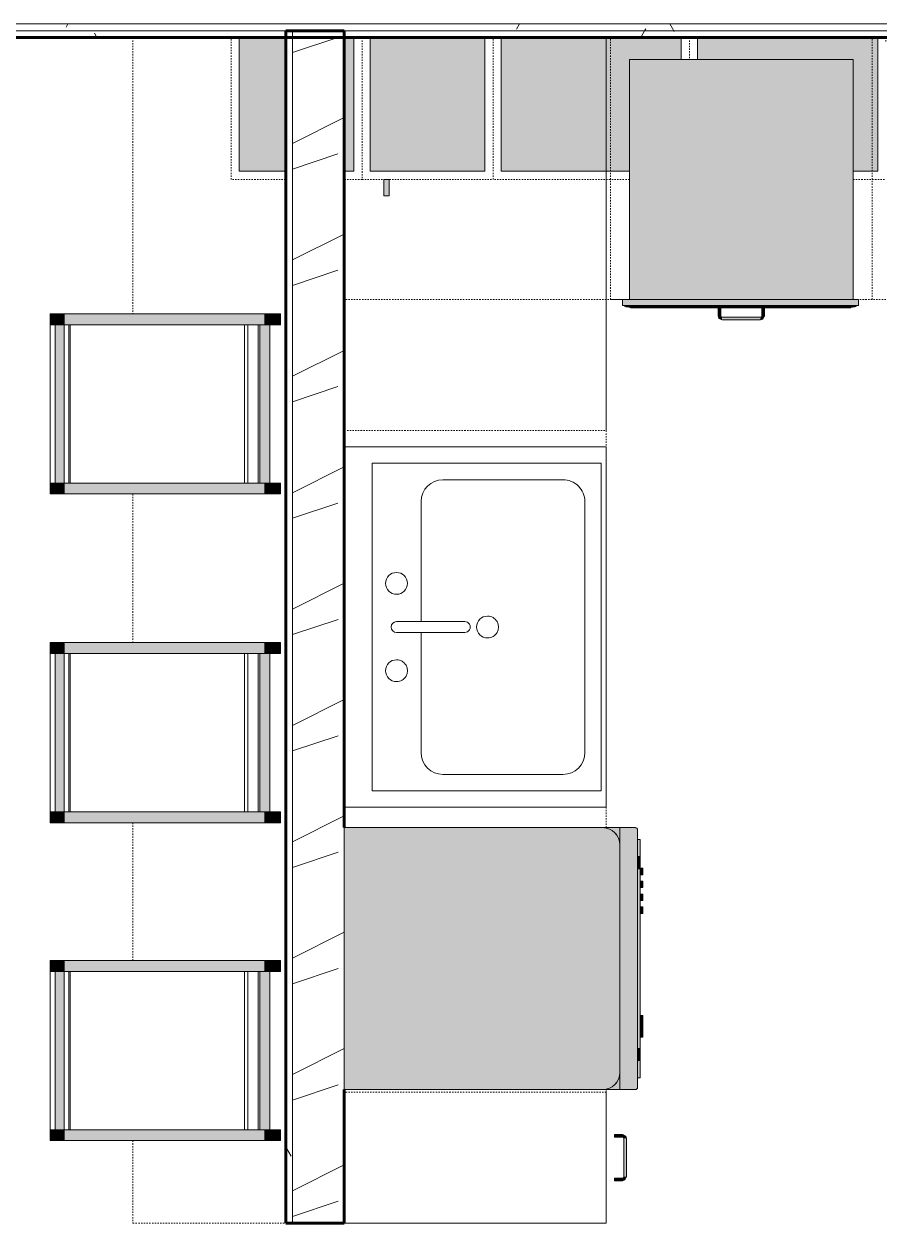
# Model space of a CAD drawing. Header units: inches. Extents: x -4169 to -1846, y 9706 to 12377.
# Drawn here: x -3634.9 to -3556.5, y 11014.6 to 11124.4 of the extents above; entities that cross this region are included whole.
import ezdxf

# ---------------------------------------------------------------- set-up
doc = ezdxf.new("R2010")
doc.units = ezdxf.units.IN
doc.header["$MEASUREMENT"] = 0
doc.linetypes.add('Dash', pattern=[0.25, 0.125, -0.125])
for name, color, linetype, lineweight in [('0-1', 7, 'Continuous', 5), ('0-2', 7, 'Continuous', 18), ('A-WALL', 113, 'Continuous', 18), ('A-WALL-3', 50, 'Continuous', 60), ('A-WALL-4', 7, 'Continuous', 18), ('A-WALL-PATT-1', 250, 'Continuous', 9), ('A-WALL-PATT-2', 253, 'Continuous', 9), ('A-WALL-PATT-4', 111, 'Continuous', 9), ('I-FURN-1', 250, 'Continuous', 9), ('I-FURN-2', 9, 'Continuous', 9), ('I-WALL-3', 2, 'Continuous', 60), ('P-SANR-FIXT-2', 250, 'Continuous', 9), ('Q-CASE', 31, 'Continuous', 9), ('Q-CASE-1', 9, 'Continuous', 9), ('Q-CASE-3', 250, 'Continuous', 9), ('Q-CASE-4', 250, 'Dash', 9), ('Q-CASE-HDLN-1', 250, 'Dash', 9), ('Q-CASE-HDLN-2', 31, 'Continuous', 9), ('Q-SPCQ-1', 250, 'Continuous', 9), ('Q-SPCQ-2', 55, 'Continuous', 9)]:
    doc.layers.add(name, color=color, linetype=linetype, lineweight=lineweight)
pattern_1 = [(0, (0, 0), (20.48, 5.12), [0.845, -14.515, 0.845, -14.515, -81.92]), (0, (0, 0), (20.48, 5.12), [-30.72, 0.845, -29.875, 0.845, -14.515, -35.84]), (0, (0, 0), (20.48, 5.12), [-76.8, 0.845, -9.395, 0.845, -24.755]), (120, (7.68, 2.56), (-14.67405, 15.1762003), [0.845, -14.515, 0.845, -14.515, -81.92]), (120, (7.68, 2.56), (-14.67405, 15.1762003), [-30.72, 0.845, -29.875, 0.845, -14.515, -35.84]), (120, (7.68, 2.56), (-14.67405, 15.1762003), [-76.8, 0.845, -9.395, 0.845, -24.755]), (240, (10.24, 12.8), (-5.80595, -20.2962003), [0.845, -14.515, 0.845, -14.515, -81.92]), (240, (10.24, 12.8), (-5.80595, -20.2962003), [-30.72, 0.845, -29.875, 0.845, -14.515, -35.84]), (240, (10.24, 12.8), (-5.80595, -20.2962003), [-76.8, 0.845, -9.395, 0.845, -24.755])]

# ---------------------------------------------------------------- blocks, each defined once
blk = doc.blocks.new('OD_CW_Countertop - OD_CW_Countertop-2487585-ENLARGED RCP - 2ND FLOOR PLAN')
at = {"layer": 'Q-CASE-HDLN-1'}
for p, q in [((8.29, 24), (0.74, 24)), ((0.74, 24), (0.74, 10)), ((37.41, 24), (24.79, 24)), ((67.53, 24), (53.91, 24)), ((109.34, 24), (84.03, 24)), ((0.74, 4.62), (0.74, -19.38)), ((0.74, -19.38), (12.96, -19.38)), ((36.96, -19.38), (109.34, -19.38))]:
    blk.add_line(p, q, dxfattribs=at)
blk = doc.blocks.new('OD_CW_Countertop - OD_CW_Countertop-2386725-ENLARGED RCP - 2ND FLOOR PLAN')
at = {"layer": 'Q-CASE-HDLN-1'}
for p, q in [((0.74, -24), (0.74, 0)), ((0.74, 0), (14.74, 0)), ((44.74, 0), (47.24, 0)), ((68.86, 0), (70.36, 0)), ((70.36, 0), (70.36, -24))]:
    blk.add_line(p, q, dxfattribs=at)
blk = doc.blocks.new('Sink Kitchen-Single - 30_ x 21_-366345-ENLARGED RCP - 2ND FLOOR PLAN')
at = {"layer": 'P-SANR-FIXT-2'}
for p, q in [((15.62, 10.59), (-14.38, 10.59)), ((-14.38, 10.59), (-14.38, -10.41)), ((15.62, -10.41), (15.62, 10.59)), ((0.12, 8.34), (0.12, 2.09)), ((1.12, 8.34), (1.12, 2.09)), ((0.12, 6.09), (-10.88, 6.09)), ((12.12, 6.09), (1.12, 6.09)), ((-12.88, 4.09), (-12.88, -6.91)), ((14.12, -6.91), (14.12, 4.09)), ((-10.88, -8.91), (12.12, -8.91)), ((-14.38, -10.41), (15.62, -10.41))]:
    blk.add_line(p, q, dxfattribs=at)
for centre, radius, start, end in [((-3.38, 8.34), 1, 360, 180), ((0.62, 8.34), 0.5, 360, 180), ((4.62, 8.34), 1, 360, 180), ((-3.38, 8.34), 1, 180, 0), ((4.62, 8.34), 1, 180, 360), ((-10.88, 4.09), 2, 90, 180), ((12.12, 4.09), 2, 360, 90), ((0.62, 2.09), 0.5, 180, 0), ((0.62, 0), 1, 360, 180), ((0.62, 0), 1, 180, 0), ((-10.88, -6.91), 2, 180, 270), ((12.12, -6.91), 2, 270, 0)]:
    blk.add_arc(centre, radius, start, end, dxfattribs=at)
blk = doc.blocks.new('Dishwasher_15404 - 34_ counter-547918-ENLARGED RCP - 2ND FLOOR PLAN')
at = {"layer": 'Q-SPCQ-2'}
for points in [[(0, 0), (23.68, 0), (24.08, 0.05), (24.46, 0.21), (24.83, 0.52), (25.04, 0.79), (25.2, 1.17), (25.25, 1.57), (25.25, 22.43), (25.17, 22.9), (24.98, 23.29), (24.74, 23.58), (24.46, 23.79), (24.08, 23.95), (23.68, 24), (0, 24), (0, 6.54)], [(25.25, 0), (26.73, 0.01), (26.82, 0.06), (26.87, 0.2), (26.85, 23.86), (26.82, 23.94), (26.68, 24), (25.25, 24), (25.25, 0.42)], [(27.12, 21.39), (27.12, 22.91), (26.87, 22.91), (26.87, 21.39)], [(26.87, 20.19), (27.12, 20.19), (27.12, 21.39), (26.87, 21.39), (26.87, 20.22)], [(27.12, 3.81), (27.12, 20.19), (26.87, 20.19), (26.87, 3.81)], [(27.12, 19.69), (27.37, 19.69), (27.37, 20.28), (27.12, 20.28), (27.12, 20.19)], [(27.37, 18.51), (27.37, 19.1), (27.12, 19.1), (27.12, 18.51)], [(27.37, 17.33), (27.37, 17.92), (27.12, 17.92), (27.12, 17.33)], [(27.37, 16.15), (27.37, 16.74), (27.12, 16.74), (27.12, 16.15)], [(27.37, 5.81), (27.37, 6.79), (27.12, 6.79), (27.12, 5.81)], [(27.37, 4.82), (27.37, 5.81), (27.12, 5.81), (27.12, 4.82)], [(26.87, 2.61), (27.12, 2.61), (27.12, 3.81), (26.87, 3.81), (26.87, 2.63)], [(27.12, 1.09), (27.12, 2.61), (26.87, 2.61), (26.87, 1.09)]]:
    blk.add_hatch(color=256, dxfattribs=at).paths.add_polyline_path(points, flags=0)
h = blk.add_hatch(color=256, dxfattribs=at)
h.paths.add_polyline_path([(24.74, 0), (25.25, 0), (25.25, 1.57), (25.2, 1.17), (24.96, 0.67), (24.74, 0.42), (24.46, 0.21), (24.08, 0.05), (23.68, 0), (24.57, 0)], flags=0)
h.paths.add_polyline_path([(25.25, 22.43), (25.25, 24), (23.68, 24), (24.08, 23.95), (24.46, 23.79), (24.83, 23.48), (25.04, 23.21), (25.22, 22.75)], flags=0)
h = blk.add_hatch(color=256, dxfattribs=at)
h.paths.add_polyline_path([(25.07, 0.85), (25.12, 0.95), (25.08, 0.9)], flags=0)
h.paths.add_polyline_path([(25.2, 1.2), (25.22, 1.25), (25.2, 1.23)], flags=0)
h.paths.add_polyline_path([(25, 23.26), (24.96, 23.33), (24.98, 23.29)], flags=0)
at = {"layer": 'Q-SPCQ-1'}
for p, q in [((0, 24), (23.68, 24)), ((0, 0), (0, 24)), ((23.68, 24), (25.25, 24)), ((25.25, 24), (26.68, 24)), ((25.25, 24), (25.25, 22.43)), ((26.87, 23.8), (26.87, 0.2)), ((25.25, 22.43), (25.25, 1.57)), ((26.87, 22.91), (27.12, 22.91)), ((27.12, 21.39), (27.12, 22.91)), ((27.12, 20.19), (27.12, 21.39)), ((27.12, 20.28), (27.37, 20.28)), ((27.12, 3.81), (27.12, 20.19)), ((27.37, 19.69), (27.37, 20.28)), ((27.12, 19.69), (27.37, 19.69)), ((27.12, 19.1), (27.37, 19.1)), ((27.37, 18.51), (27.37, 19.1)), ((27.12, 18.51), (27.37, 18.51)), ((27.12, 17.92), (27.37, 17.92)), ((27.37, 17.33), (27.37, 17.92)), ((27.12, 17.33), (27.37, 17.33)), ((27.12, 16.74), (27.37, 16.74)), ((27.37, 16.15), (27.37, 16.74)), ((27.12, 16.15), (27.37, 16.15)), ((27.12, 6.79), (27.37, 6.79)), ((27.37, 5.81), (27.37, 6.79)), ((27.37, 4.82), (27.37, 5.81)), ((27.37, 4.82), (27.12, 4.82)), ((27.12, 2.61), (27.12, 3.81)), ((27.12, 1.09), (27.12, 2.61)), ((25.25, 1.57), (25.25, 0)), ((23.68, 0), (0, 0)), ((26.87, 1.09), (27.12, 1.09)), ((25.25, 0), (23.68, 0)), ((26.68, 0), (25.25, 0))]:
    blk.add_line(p, q, dxfattribs=at)
for centre, radius, start, end in [((23.68, 22.43), 1.57, 360, 90), ((23.68, 22.43), 1.57, 32.077, 42.3359), ((23.68, 22.43), 1.57, 17.8182, 27.5266), ((26.68, 23.8), 0.197, 360, 90), ((23.68, 22.43), 1.57, 360, 13.6425), ((23.68, 1.57), 1.57, 270, 360), ((23.68, 1.57), 1.57, 346.3575, 360), ((23.68, 1.57), 1.57, 317.6641, 327.923), ((23.68, 1.57), 1.57, 332.4734, 342.1818), ((26.68, 0.2), 0.197, 270, 360), ((26.68, 0.2), 0.197, 285, 345)]:
    blk.add_arc(centre, radius, start, end, dxfattribs=at)
blk = doc.blocks.new('Bar_Stool_6722_1_ - Bar_Stool_6722_1_-1229311-ENLARGED RCP - 2ND FLOOR PLAN')
at = {"layer": 'I-FURN-2'}
for points in [[(1, 20.14), (1, 21.13), (0, 21.13), (0, 20.14)], [(16.5, 21.13), (15.5, 21.13), (15.5, 20.14), (16.5, 20.14)], [(1, 20.14), (0, 20.14), (0, 19.69), (1, 19.69), (1, 19.89)], [(16.5, 19.69), (16.5, 20.14), (15.5, 20.14), (15.5, 19.69), (16, 19.69)], [(1, 19.69), (0, 19.69), (0, 1.3), (1, 1.3), (1, 17.83)], [(16.5, 19.69), (15.5, 19.69), (15.5, 1.3), (16.5, 1.3), (16.5, 17.83)], [(1, 1.3), (0, 1.3), (0, 0.75), (1, 0.75), (1, 0.94)], [(16.5, 0.75), (16.5, 1.3), (15.5, 1.3), (15.5, 0.75), (16.5, 0.75)], [(1, 0.46), (1, 0.75), (0, 0.75), (0, 0), (1, 0)], [(16.5, 0.46), (16.5, 0.75), (15.5, 0.75), (15.5, 0), (16.5, 0)]]:
    blk.add_hatch(color=256, dxfattribs=at).paths.add_polyline_path(points, flags=0)
h = blk.add_hatch(color=256, dxfattribs=at)
h.paths.add_polyline_path([(11.82, 20.14), (1, 20.14), (1, 19.22), (11.82, 19.22)], flags=0)
h.paths.add_polyline_path([(15.5, 20.14), (11.82, 20.14), (11.82, 19.22), (15.5, 19.22), (15.5, 19.69)], flags=0)
h = blk.add_hatch(color=256, dxfattribs=at)
h.paths.add_polyline_path([(11.82, 1.3), (1, 1.3), (1, 0.46), (11.82, 0.46), (11.82, 0.75)], flags=0)
h.paths.add_polyline_path([(15.5, 0.75), (15.5, 1.3), (11.82, 1.3), (11.82, 0.46), (15.5, 0.46)], flags=0)
at = {"layer": 'I-FURN-1'}
for p, q in [((1, 21.13), (0, 21.13)), ((0, 21.13), (0, 20.14)), ((1, 20.14), (1, 21.13)), ((16.5, 21.13), (15.5, 21.13)), ((15.5, 21.13), (15.5, 20.14)), ((16.5, 20.14), (16.5, 21.13)), ((0, 20.14), (0, 19.69)), ((0, 20.14), (1, 20.14)), ((15.5, 20.14), (1, 20.14)), ((1, 19.69), (1, 20.14)), ((15.5, 20.14), (15.5, 19.69)), ((15.5, 20.14), (16.5, 20.14)), ((16.5, 19.69), (16.5, 20.14)), ((0, 19.69), (0, 1.3)), ((0, 19.69), (1, 19.69)), ((1, 1.3), (1, 19.69)), ((1, 19.22), (15.5, 19.22)), ((1, 19.07), (15.5, 19.07)), ((15.5, 19.69), (15.5, 1.3)), ((15.5, 19.69), (16.5, 19.69)), ((16.5, 1.3), (16.5, 19.69)), ((1, 18.13), (15.5, 18.13)), ((1, 17.83), (15.5, 17.83)), ((0, 1.3), (1, 1.3)), ((0, 1.3), (0, 0.75)), ((1, 1.83), (15.5, 1.83)), ((1, 1.73), (15.5, 1.73)), ((15.5, 1.3), (1, 1.3)), ((1, 0.75), (1, 1.3)), ((15.5, 1.3), (16.5, 1.3)), ((15.5, 1.3), (15.5, 0.75)), ((16.5, 0.75), (16.5, 1.3)), ((0, 0.75), (0, 0)), ((0, 0.75), (1, 0.75)), ((1, 0), (1, 0.75)), ((1, 0.46), (15.5, 0.46)), ((15.5, 0.75), (15.5, 0)), ((15.5, 0.75), (16.5, 0.75)), ((16.5, 0), (15.5, 0)), ((16.5, 0), (16.5, 0.75)), ((1, 0), (0, 0)), ((1, 0), (15.5, 0))]:
    blk.add_line(p, q, dxfattribs=at)
blk = doc.blocks.new('300 Series Wall Hung Cabinet_301 - 18_-2356589-ENLARGED RCP - 2ND FLOOR PLAN')
at = {"layer": 'Q-CASE-1'}
blk.add_hatch(color=256, dxfattribs=at).paths.add_polyline_path([(8.25, -4.79), (8.25, -0.19), (-8.25, -0.19), (-8.25, -2.19), (6, -2.19), (6, -12.44), (8.25, -12.44)], flags=0)
at = {"layer": 'Q-CASE-3'}
for p, q in [((-8.25, -2.19), (-8.25, -0.19)), ((8.25, -0.19), (8.25, -12.44)), ((8.25, -12.44), (6, -12.44))]:
    blk.add_line(p, q, dxfattribs=at)
at = {"layer": 'Q-CASE-4'}
for p, q in [((-9, -0.19), (-9, -2.19)), ((9, -0.56), (9, -0.19)), ((6, -13.19), (9, -13.19))]:
    blk.add_line(p, q, dxfattribs=at)
blk = doc.blocks.new('300 Series Wall Hung Cabinet_301 - 18_-2356570-ENLARGED RCP - 2ND FLOOR PLAN')
at = {"layer": 'Q-CASE-1'}
blk.add_hatch(color=256, dxfattribs=at).paths.add_polyline_path([(-8.25, 0.19), (8.25, 0.19), (8.25, 12.44), (-3.5, 12.44), (-3.5, 2.19), (-8.25, 2.19), (-8.25, 0.56)], flags=0)
at = {"layer": 'Q-CASE-3'}
for p, q in [((-3.5, 12.44), (8.25, 12.44)), ((8.25, 12.44), (8.25, 0.19)), ((-8.25, 0.19), (-8.25, 2.19))]:
    blk.add_line(p, q, dxfattribs=at)
at = {"layer": 'Q-CASE-4'}
for p, q in [((-3.5, 13.19), (9, 13.19)), ((9, 13.19), (9, 0.19)), ((-9, 0.19), (-9, 2.19))]:
    blk.add_line(p, q, dxfattribs=at)
blk = doc.blocks.new('300 Series Wall Hung Cabinet_301 - 12_-2216986-ENLARGED RCP - 2ND FLOOR PLAN')
at = {"layer": 'Q-CASE-1'}
for points in [[(5.25, -0.56), (5.25, -0.19), (-5.25, -0.19), (-5.25, -12.44), (5.25, -12.44), (5.25, -4.79)], [(-3.51, -13.19), (-4, -13.19), (-4, -14.69), (-3.51, -14.69)]]:
    blk.add_hatch(color=256, dxfattribs=at).paths.add_polyline_path(points, flags=0)
at = {"layer": 'Q-CASE-3'}
for p, q in [((-5.25, -12.44), (-5.25, -0.19)), ((5.25, -0.19), (5.25, -12.44)), ((5.25, -12.44), (-5.25, -12.44)), ((-3.51, -13.19), (-4, -13.19)), ((-4, -13.19), (-4, -14.69)), ((-3.51, -14.69), (-3.51, -13.19)), ((-4, -14.69), (-3.51, -14.69))]:
    blk.add_line(p, q, dxfattribs=at)
at = {"layer": 'Q-CASE-4'}
for p, q in [((-6, -0.19), (-6, -13.19)), ((6, -13.19), (6, -0.19)), ((-6, -13.19), (6, -13.19))]:
    blk.add_line(p, q, dxfattribs=at)
blk = doc.blocks.new('300 Series Wall Hung Cabinet_301 - 12_-V7-ENLARGED RCP - 2ND FLOOR PLAN')
at = {"layer": 'Q-CASE-1'}
h = blk.add_hatch(color=256, dxfattribs=at)
h.paths.add_polyline_path([(-5.25, 12.44), (-5.25, 0.19), (-4.37, 0.19), (-4.37, 12.44)], flags=0)
h.paths.add_polyline_path([(1, 4.79), (1, 0.19), (5.25, 0.19), (5.25, 12.44), (1, 12.44)], flags=0)
at = {"layer": 'Q-CASE-3'}
for p, q in [((-5.25, 0.19), (-5.25, 12.44)), ((-5.25, 12.44), (-4.37, 12.44)), ((1, 12.44), (5.25, 12.44)), ((5.25, 12.44), (5.25, 0.19))]:
    blk.add_line(p, q, dxfattribs=at)
at = {"layer": 'Q-CASE-4'}
for p, q in [((-6, 0.19), (-6, 13.19)), ((-6, 13.19), (-4.37, 13.19)), ((1, 13.19), (6, 13.19)), ((6, 13.19), (6, 0.19))]:
    blk.add_line(p, q, dxfattribs=at)
blk = doc.blocks.new('Base_Unit_4_drawer_12137 - 24_-V8-ENLARGED RCP - 2ND FLOOR PLAN')
at = {"layer": 'Q-CASE'}
for points in [[(-4.01, -24), (10.99, -24), (10.99, -2), (-9.51, -2), (-9.51, -24)], [(4.43, -24.54), (11.49, -24.54), (11.49, -24), (-10.14, -24), (-10.14, -24.54), (3.37, -24.54)], [(7.46, -24.59), (11.27, -24.59), (11.35, -24.54), (-10.03, -24.56), (-9.92, -24.59), (4.43, -24.59)], [(2.32, -24.67), (11.11, -24.67), (11.27, -24.59), (-9.92, -24.59), (-9.76, -24.67), (-9.47, -24.67), (0.21, -24.67)], [(4.43, -24.75), (10.74, -24.75), (10.92, -24.68), (10.74, -24.67), (-9.51, -24.69), (-9.31, -24.75), (3.37, -24.75)], [(-1.2, -25.5), (-1.14, -25.5), (-1.15, -24.75), (-1.38, -24.75), (-1.37, -25.5), (-1.23, -25.5)], [(2.77, -25.5), (2.86, -25.5), (2.85, -24.75), (2.62, -24.75), (2.63, -25.5), (2.74, -25.5)], [(-1.01, -25.84), (-1.03, -25.64), (-1.2, -25.5), (-1.35, -25.5), (-1.31, -25.69), (-1.28, -25.77), (-1.12, -25.83)], [(-1.01, -25.87), (2.49, -25.86), (2.49, -25.62), (-1.01, -25.64), (-1.01, -25.87)], [(2.49, -25.84), (2.64, -25.81), (2.76, -25.74), (2.82, -25.61), (2.8, -25.5), (2.65, -25.5), (2.49, -25.69), (2.49, -25.81)], [(2.49, -25.64), (2.6, -25.55), (2.62, -25.51), (2.5, -25.63)]]:
    blk.add_hatch(color=256, dxfattribs=at).paths.add_polyline_path(points, flags=0)
at = {"layer": 'Q-CASE-HDLN-1'}
for p, q in [((12.74, 0), (-11.26, 0)), ((-11.26, -24), (-11.26, 0)), ((12.74, -24), (12.74, 0)), ((12.74, -24), (-11.26, -24))]:
    blk.add_line(p, q, dxfattribs=at)
at = {"layer": 'Q-CASE-HDLN-2'}
for p, q in [((-9.51, -24), (-9.51, -2)), ((-9.51, -2), (10.99, -2)), ((10.99, -2), (10.99, -24)), ((11.49, -24), (-10.14, -24)), ((-10.14, -24.54), (-10.14, -24)), ((11.49, -24), (11.49, -24.54)), ((11.49, -24.54), (-10.14, -24.54)), ((-9.92, -24.59), (11.27, -24.59)), ((11.04, -24.67), (-9.69, -24.67)), ((-9.39, -24.75), (10.74, -24.75)), ((-1.39, -25.5), (-1.39, -24.75)), ((-1.39, -25.5), (-1.39, -24.75)), ((-1.39, -25.5), (-1.39, -24.75)), ((-1.39, -25.5), (-1.39, -24.75)), ((-1.14, -24.75), (-1.14, -25.5)), ((-1.14, -24.75), (-1.14, -25.5)), ((-1.14, -24.75), (-1.14, -25.5)), ((-1.14, -24.75), (-1.14, -25.5)), ((2.61, -25.5), (2.61, -24.75)), ((2.61, -25.5), (2.61, -24.75)), ((2.61, -25.5), (2.61, -24.75)), ((2.61, -25.5), (2.61, -24.75)), ((2.86, -24.75), (2.86, -25.5)), ((2.86, -24.75), (2.86, -25.5)), ((2.86, -24.75), (2.86, -25.5)), ((2.86, -24.75), (2.86, -25.5)), ((-1.14, -25.5), (-1.12, -25.54)), ((-1.14, -25.5), (-1.12, -25.54)), ((-1.14, -25.5), (-1.12, -25.54)), ((-1.01, -25.87), (-1.1, -25.83)), ((-1.01, -25.87), (-1.1, -25.83)), ((-1.01, -25.87), (-1.1, -25.83)), ((-1.01, -25.62), (2.49, -25.62)), ((2.49, -25.87), (-1.01, -25.87)), ((2.49, -25.62), (2.52, -25.6)), ((2.49, -25.62), (2.52, -25.6)), ((2.49, -25.62), (2.52, -25.6)), ((2.71, -25.8), (2.49, -25.87)), ((2.71, -25.8), (2.49, -25.87)), ((2.71, -25.8), (2.49, -25.87)), ((2.86, -25.5), (2.82, -25.59)), ((2.86, -25.5), (2.82, -25.59)), ((2.86, -25.5), (2.82, -25.59))]:
    blk.add_line(p, q, dxfattribs=at)
at = {"layer": 'Q-CASE-HDLN-2', "flags": 128}
for points in [[(-1.01, -25.87), (-1.31, -25.72), (-1.39, -25.5)], [(-1.29, -25.74), (-1.31, -25.72), (-1.39, -25.5)], [(-1.29, -25.74), (-1.31, -25.72), (-1.39, -25.5)], [(-1.29, -25.74), (-1.31, -25.72), (-1.39, -25.5)], [(-1.14, -25.5), (-1.08, -25.61), (-1.01, -25.62)], [(2.86, -25.5), (2.71, -25.8), (2.49, -25.87)], [(2.49, -25.62), (2.59, -25.57), (2.61, -25.5)]]:
    blk.add_lwpolyline(points, dxfattribs=at)
at = {"layer": 'Q-CASE-HDLN-2'}
for points in [[(-10.14, -24.54), (-10.1, -24.54), (-10.03, -24.55), (-9.95, -24.58), (-9.92, -24.59)], [(-9.92, -24.59), (-9.9, -24.61), (-9.84, -24.64), (-9.76, -24.67), (-9.69, -24.67), (-9.66, -24.67)], [(-9.66, -24.67), (-9.69, -24.67), (-9.73, -24.67), (-9.76, -24.67)], [(-9.76, -24.67), (-9.73, -24.67), (-9.69, -24.67), (-9.66, -24.67)], [(-9.66, -24.67), (-9.69, -24.67), (-9.73, -24.67), (-9.76, -24.67)], [(-9.76, -24.67), (-9.73, -24.67), (-9.69, -24.67), (-9.66, -24.67)], [(-9.66, -24.67), (-9.69, -24.67), (-9.73, -24.67), (-9.76, -24.67)], [(-9.57, -24.68), (-9.53, -24.68), (-9.47, -24.7), (-9.41, -24.73), (-9.39, -24.75)], [(10.92, -24.68), (10.88, -24.68), (10.82, -24.7), (10.76, -24.73), (10.74, -24.75)], [(11.27, -24.59), (11.25, -24.61), (11.19, -24.64), (11.11, -24.67), (11.05, -24.67), (11.01, -24.67)], [(11.11, -24.67), (11.08, -24.67), (11.04, -24.67), (11.01, -24.67)], [(11.11, -24.67), (11.08, -24.67), (11.05, -24.67), (11.01, -24.67)], [(11.11, -24.67), (11.08, -24.67), (11.04, -24.67), (11.01, -24.67)], [(11.11, -24.67), (11.08, -24.67), (11.05, -24.67), (11.01, -24.67)], [(11.11, -24.67), (11.08, -24.67), (11.04, -24.67), (11.01, -24.67)], [(11.49, -24.54), (11.45, -24.54), (11.38, -24.55), (11.31, -24.58), (11.27, -24.59)]]:
    blk.add_open_spline(points, degree=3, dxfattribs=at)
blk = doc.blocks.new('Vanity Cabinet-Double Door - 33_-2164608-ENLARGED RCP - 2ND FLOOR PLAN')
at = {"layer": 'Q-CASE-3'}
for p, q in [((-15.76, -24), (-15.76, 0)), ((-15.76, 0), (17.24, 0)), ((17.24, 0), (17.24, -24)), ((17.24, -24), (-15.76, -24))]:
    blk.add_line(p, q, dxfattribs=at)
blk = doc.blocks.new('Base Cabinet-Single Door - 12_-2213366-ENLARGED RCP - 2ND FLOOR PLAN')
at = {"layer": 'Q-CASE-4'}
for p, q in [((-5.26, 24), (-5.26, 0)), ((6.74, 24), (-5.26, 24)), ((6.74, 0), (6.74, 24)), ((-5.26, 0), (6.74, 0))]:
    blk.add_line(p, q, dxfattribs=at)
blk = doc.blocks.new('Drawer_Base_Cabinet_3_drawer_12205 - 12_-V10-ENLARGED RCP - 2ND FLOOR PLAN')
at = {"layer": 'Q-CASE'}
for points in [[(-1.38, -24.75), (-1.37, -25.5), (-1.14, -25.5), (-1.15, -24.75), (-1.37, -24.75)], [(2.62, -25.5), (2.86, -25.5), (2.85, -24.75), (2.62, -24.75)], [(-1.35, -25.5), (-1.31, -25.69), (-1.28, -25.77), (-1.12, -25.83), (-1.01, -25.81), (-1.03, -25.64), (-1.2, -25.5), (-1.32, -25.5)], [(-1.15, -25.5), (-1.06, -25.61), (-1.02, -25.63), (-1.14, -25.51)], [(-1.01, -25.62), (-1.01, -25.87), (2.49, -25.86), (2.49, -25.62), (0.94, -25.62)], [(2.49, -25.78), (2.49, -25.84), (2.64, -25.81), (2.76, -25.75), (2.82, -25.61), (2.8, -25.5), (2.65, -25.5), (2.49, -25.69), (2.49, -25.75)], [(2.49, -25.64), (2.6, -25.55), (2.62, -25.51), (2.5, -25.63)]]:
    blk.add_hatch(color=256, dxfattribs=at).paths.add_polyline_path(points, flags=0)
at = {"layer": 'Q-CASE-HDLN-1'}
for p, q in [((6.74, 0), (-5.26, 0)), ((-5.26, -24), (-5.26, 0)), ((6.74, -24), (6.74, 0)), ((6.74, -24), (-5.26, -24))]:
    blk.add_line(p, q, dxfattribs=at)
at = {"layer": 'Q-CASE-HDLN-2'}
for p, q in [((-1.39, -25.5), (-1.39, -24.75)), ((-1.39, -24.75), (-1.38, -24.75)), ((-1.14, -24.75), (-1.39, -24.75)), ((-1.39, -25.5), (-1.39, -24.75)), ((-1.39, -24.75), (-1.38, -24.75)), ((-1.38, -24.75), (-1.39, -24.75)), ((-1.39, -25.5), (-1.39, -24.75)), ((-1.39, -24.75), (-1.38, -24.75)), ((-1.38, -24.75), (-1.39, -24.75)), ((-1.14, -24.75), (-1.14, -25.5)), ((-1.14, -24.75), (-1.14, -24.75)), ((-1.14, -24.75), (-1.14, -25.5)), ((-1.14, -24.75), (-1.14, -24.75)), ((-1.14, -24.75), (-1.14, -24.75)), ((-1.14, -24.75), (-1.14, -25.5)), ((-1.14, -24.75), (-1.14, -24.75)), ((-1.14, -24.75), (-1.14, -24.75)), ((2.61, -25.5), (2.61, -24.75)), ((2.86, -24.75), (2.61, -24.75)), ((2.61, -24.75), (2.62, -24.75)), ((2.61, -25.5), (2.61, -24.75)), ((2.62, -24.75), (2.61, -24.75)), ((2.61, -24.75), (2.62, -24.75)), ((2.61, -25.5), (2.61, -24.75)), ((2.62, -24.75), (2.61, -24.75)), ((2.61, -24.75), (2.62, -24.75)), ((2.86, -24.75), (2.86, -25.5)), ((2.86, -24.75), (2.86, -24.75)), ((2.86, -24.75), (2.86, -25.5)), ((2.86, -24.75), (2.86, -24.75)), ((2.86, -24.75), (2.86, -24.75)), ((2.86, -24.75), (2.86, -25.5)), ((2.86, -24.75), (2.86, -24.75)), ((2.86, -24.75), (2.86, -24.75)), ((-1.31, -25.72), (-1.39, -25.5)), ((-1.31, -25.72), (-1.39, -25.5)), ((-1.14, -25.5), (-1.12, -25.54)), ((-1.14, -25.5), (-1.12, -25.54)), ((-1.01, -25.87), (-1.1, -25.83)), ((-1.01, -25.87), (-1.1, -25.83)), ((-1.01, -25.62), (2.49, -25.62)), ((2.49, -25.87), (-1.01, -25.87)), ((2.49, -25.62), (2.52, -25.6)), ((2.49, -25.62), (2.52, -25.6)), ((2.71, -25.8), (2.49, -25.87)), ((2.71, -25.8), (2.49, -25.87)), ((2.86, -25.5), (2.82, -25.59)), ((2.86, -25.5), (2.82, -25.59))]:
    blk.add_line(p, q, dxfattribs=at)
at = {"layer": 'Q-CASE-HDLN-2', "flags": 128}
for points in [[(-1.01, -25.87), (-1.31, -25.72), (-1.39, -25.5)], [(-1.14, -25.5), (-1.08, -25.61), (-1.01, -25.62)], [(2.86, -25.5), (2.71, -25.8), (2.49, -25.87)], [(2.49, -25.62), (2.59, -25.57), (2.61, -25.5)]]:
    blk.add_lwpolyline(points, dxfattribs=at)
blk = doc.blocks.new('CTR - 1st Phase - Unit Layouts_rvt-1-ENLARGED RCP - 2ND FLOOR PLAN')
at = {"layer": 'A-WALL-PATT-1'}
h = blk.add_hatch(dxfattribs=at)
h.set_pattern_fill('FP_1', color=256, style=0, pattern_type=2)
h.set_pattern_definition(pattern_1)
h.paths.add_polyline_path([(-3610.3, 11014.59), (-3610.3, 11123.19), (-3610.92, 11123.19), (-3610.92, 11014.59)], flags=0)
at = {"layer": 'A-WALL-PATT-2'}
h = blk.add_hatch(dxfattribs=at)
h.set_pattern_fill('FP_2', color=256, style=0, pattern_type=2)
h.set_pattern_definition([(216.87, (4.265, 10.662), (31.9871619, 21.32545714), [5.331, -47.981]), (206.565, (10.662, 7.464), (-10.662476, -10.6620098), [11.921, -11.921]), (198.435, (10.662, 2.132), (-21.32449365, -10.6625869), [6.744, -26.974])])
h.paths.add_polyline_path([(-3610.3, 11014.59), (-3605.55, 11014.59), (-3605.55, 11123.81), (-3610.3, 11123.81), (-3610.3, 11026.81)], flags=0)
at = {"layer": 'A-WALL-3'}
for p, q in [((-3610.92, 11014.59), (-3610.92, 11123.81)), ((-3610.92, 11123.81), (-3605.55, 11123.81)), ((-3605.55, 11123.81), (-3605.55, 11050.81)), ((-3605.55, 11026.81), (-3605.55, 11014.59)), ((-3605.55, 11014.59), (-3610.92, 11014.59))]:
    blk.add_line(p, q, dxfattribs=at)
at = {"layer": 'A-WALL-4'}
blk.add_line((-3610.3, 11014.59), (-3610.3, 11123.81), dxfattribs=at)
at = {"layer": '0-2'}
for name, p, rotation in [('OD_CW_Countertop - OD_CW_Countertop-2487585-ENLARGED RCP - 2ND FLOOR PLAN', (-3600.92, 11013.85), 90.0000000000042), ('300 Series Wall Hung Cabinet_301 - 12_-V7-ENLARGED RCP - 2ND FLOOR PLAN', (-3609.92, 11123.38), 180), ('300 Series Wall Hung Cabinet_301 - 18_-2356570-ENLARGED RCP - 2ND FLOOR PLAN', (-3582.92, 11123.38), 180), ('OD_CW_Countertop - OD_CW_Countertop-2386725-ENLARGED RCP - 2ND FLOOR PLAN', (-3511.19, 11099.19), 180), ('Base Cabinet-Single Door - 12_-2213366-ENLARGED RCP - 2ND FLOOR PLAN', (-3605.55, 11093.93), 270.0000000000322), ('Bar_Stool_6722_1_ - Bar_Stool_6722_1_-1229311-ENLARGED RCP - 2ND FLOOR PLAN', (-3632.51, 11097.88), 270.0000000000968), ('Vanity Cabinet-Double Door - 33_-2164608-ENLARGED RCP - 2ND FLOOR PLAN', (-3605.55, 11068.45), 90.0000000000325), ('Sink Kitchen-Single - 30_ x 21_-366345-ENLARGED RCP - 2ND FLOOR PLAN', (-3592.42, 11068.57), 90.00000000000425), ('Bar_Stool_6722_1_ - Bar_Stool_6722_1_-1229311-ENLARGED RCP - 2ND FLOOR PLAN', (-3632.51, 11067.76), 270.0000000000968), ('Bar_Stool_6722_1_ - Bar_Stool_6722_1_-1229311-ENLARGED RCP - 2ND FLOOR PLAN', (-3632.51, 11038.64), 270.0000000000968), ('Drawer_Base_Cabinet_3_drawer_12205 - 12_-V10-ENLARGED RCP - 2ND FLOOR PLAN', (-3605.55, 11019.85), 90.0000000000325)]:
    blk.add_blockref(name, p, dxfattribs=dict(at, rotation=rotation))
for name, p in [('300 Series Wall Hung Cabinet_301 - 12_-2216986-ENLARGED RCP - 2ND FLOOR PLAN', (-3597.92, 11123.38)), ('Base_Unit_4_drawer_12137 - 24_-V8-ENLARGED RCP - 2ND FLOOR PLAN', (-3569.91, 11123.19)), ('300 Series Wall Hung Cabinet_301 - 18_-2356589-ENLARGED RCP - 2ND FLOOR PLAN', (-3564.92, 11123.38)), ('Dishwasher_15404 - 34_ counter-547918-ENLARGED RCP - 2ND FLOOR PLAN', (-3605.55, 11026.81))]:
    blk.add_blockref(name, p, dxfattribs=at)

msp = doc.modelspace()

# ---------------------------------------------------------------- hatches: boundary and pattern name
at = {"layer": 'A-WALL-PATT-4'}
h = msp.add_hatch(dxfattribs=at)
h.set_pattern_fill('FP_1', color=256, style=0, pattern_type=2)
h.set_pattern_definition(pattern_1)
h.paths.add_polyline_path([(-3852.47, 11123.81), (-3487.3, 11123.81), (-3487.3, 11124.44), (-3852.47, 11124.44)], flags=0)
h = msp.add_hatch(dxfattribs=at)
h.set_pattern_fill('FP_1', color=256, style=0, pattern_type=2)
h.set_pattern_definition(pattern_1)
h.paths.add_polyline_path([(-3497.95, 11123.19), (-3487.92, 11123.19), (-3487.92, 11123.81), (-3605.55, 11123.81), (-3605.55, 11123.19), (-3499.17, 11123.19)], flags=0)
h.paths.add_polyline_path([(-3852.47, 11123.19), (-3610.3, 11123.19), (-3610.3, 11123.81), (-3852.47, 11123.81)], flags=0)

# ---------------------------------------------------------------- linework, layer by layer
at = {"layer": 'A-WALL'}
for p, q in [((-3852.47, 11124.44), (-3486.67, 11124.44)), ((-3852.47, 11123.81), (-3487.3, 11123.81))]:
    msp.add_line(p, q, dxfattribs=at)
at = {"layer": 'I-WALL-3'}
msp.add_line((-3487.92, 11123.19), (-3728.41, 11123.19), dxfattribs=at)

# ---------------------------------------------------------------- block references
at = {"layer": '0-1'}
msp.add_blockref('CTR - 1st Phase - Unit Layouts_rvt-1-ENLARGED RCP - 2ND FLOOR PLAN', (0, 0), dxfattribs=at)

doc.saveas('drawing.dxf')
